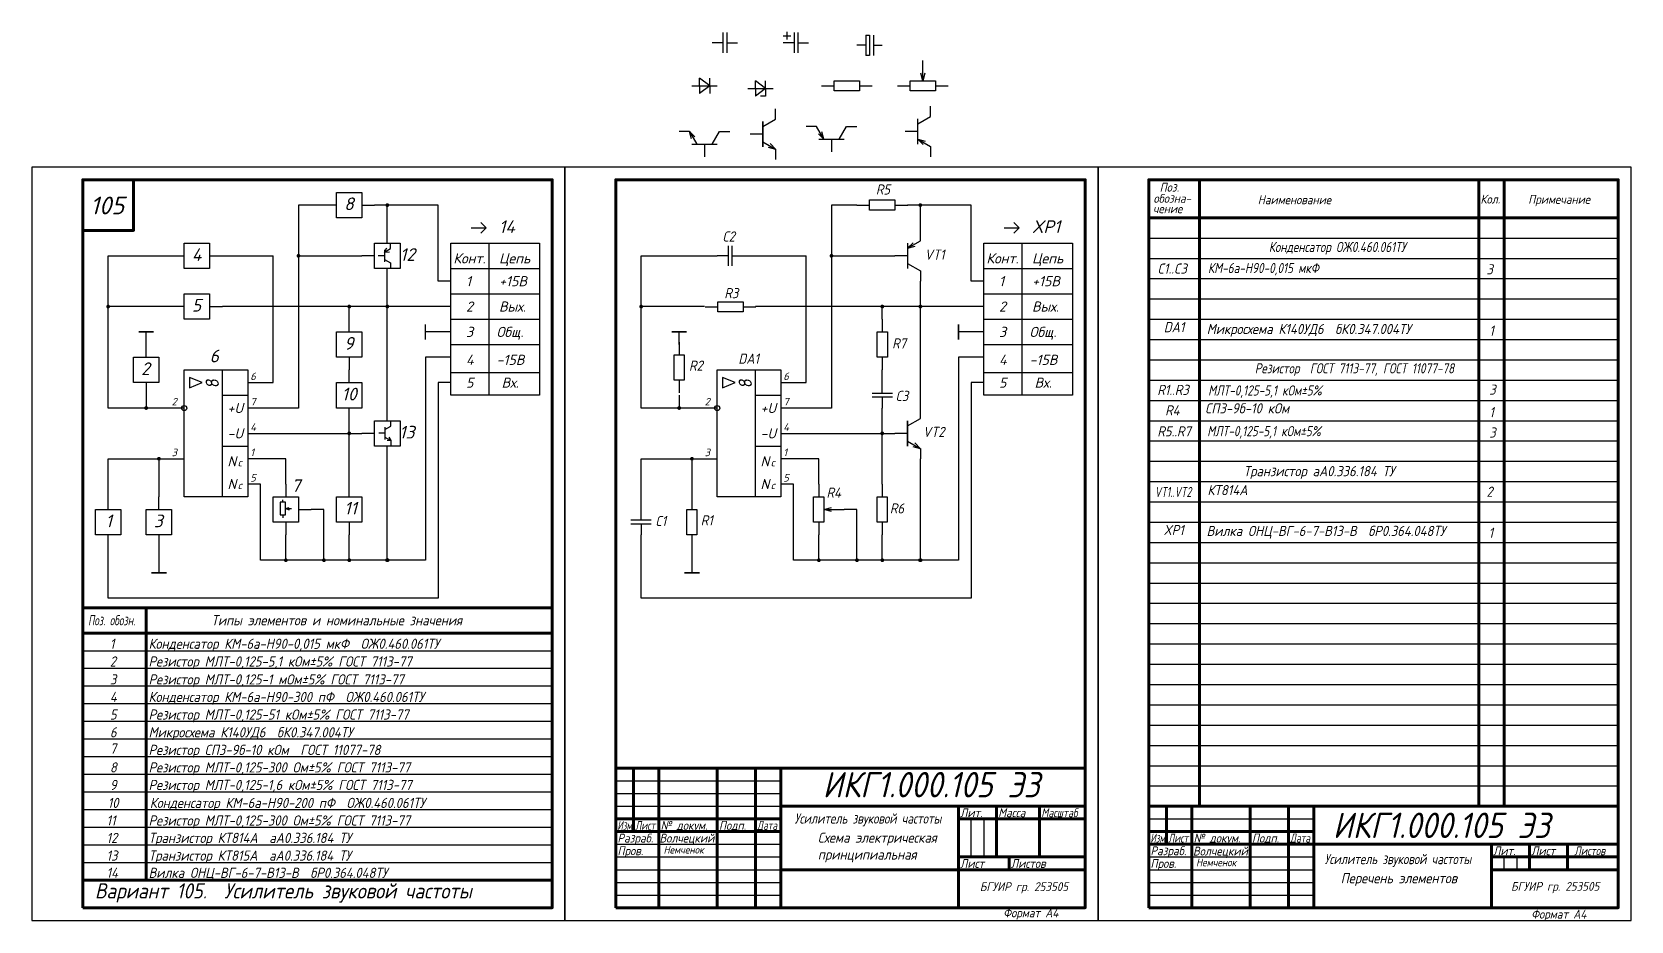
# Model space of a CAD drawing. Header units: millimetres. Extents: x -210 to 420, y 0 to 350.
import ezdxf

# ---------------------------------------------------------------- set-up
doc = ezdxf.new("R2010")
doc.units = ezdxf.units.MM
doc.header["$LTSCALE"] = 0.5
doc.layers.get('Defpoints').update_dxf_attribs({"color": 5})
doc.styles.get("Standard").update_dxf_attribs({"font": 'isocpeui.ttf', "width": 0.9, "height": 4})

# ---------------------------------------------------------------- blocks, each defined once
blk = doc.blocks.new('c')
at = {"lineweight": -3}
for p, q in [((4.25, 0), (0, 0)), ((4.25, 4), (4.25, -4)), ((5.75, 4), (5.75, -4)), ((5.75, 0), (10, 0))]:
    blk.add_line(p, q, dxfattribs=at)
blk = doc.blocks.new('c1')
at = {"lineweight": -3}
for p, q in [((0, 2.75), (3, 2.75)), ((4.25, 0), (0, 0)), ((1.5, 1.25), (1.5, 4.25)), ((4.25, 4), (4.25, -4)), ((5.75, 4), (5.75, -4)), ((5.75, 0), (10, 0))]:
    blk.add_line(p, q, dxfattribs=at)
blk = doc.blocks.new('c2')
at = {"lineweight": -3}
for p, q in [((3.5, 0), (0, 0)), ((3.5, 4), (3.5, -4)), ((3.5, 4), (5, 4)), ((5, 4), (5, -4)), ((6.5, 4), (6.5, -4)), ((6.5, 0), (10, 0)), ((5, -4), (3.5, -4))]:
    blk.add_line(p, q, dxfattribs=at)
blk = doc.blocks.new('r')
at = {"color": 7, "linetype": 'Continuous', "lineweight": 25}
for p, q in [((0, 0), (5, 0)), ((5, 0), (5, 2)), ((5, 2), (15, 2)), ((5, -2), (5, 0)), ((15, 2), (15, 0)), ((15, 0), (15, -2)), ((15, 0), (20, 0)), ((15, -2), (5, -2))]:
    blk.add_line(p, q, dxfattribs=at)
blk = doc.blocks.new('r1')
at = {"color": 7, "linetype": 'Continuous', "lineweight": -3}
for p, q in [((10, 2), (10, 10)), ((0, 0), (5, 0)), ((5, 0), (5, 2)), ((5, 2), (15, 2)), ((5, -2), (5, 0)), ((10, 2), (9.2, 5)), ((10.8, 5), (10, 2)), ((15, 2), (15, 0)), ((15, 0), (15, -2)), ((15, 0), (20, 0)), ((15, -2), (5, -2))]:
    blk.add_line(p, q, dxfattribs=at)
blk = doc.blocks.new('vd')
at = {"lineweight": -3}
for p, q in [((0, 0), (10, 0)), ((3, 0), (3, 3)), ((7, 0), (3, 3)), ((3, 0), (3, -3)), ((7, 0), (3, -3)), ((7, 0), (7, 3)), ((7, 0), (7, -3))]:
    blk.add_line(p, q, dxfattribs=at)
blk = doc.blocks.new('Vd1')
at = {"lineweight": -3}
for p, q in [((0, 0), (10, 0)), ((3, 0), (3, 3)), ((7, 0), (3, 3)), ((3, 0), (3, -3)), ((7, 0), (3, -3)), ((7, 0), (7, 3)), ((7, 0), (7, -3)), ((7, -3), (5, -3))]:
    blk.add_line(p, q, dxfattribs=at)
blk = doc.blocks.new('vt')
at = {"lineweight": -3}
for p, q in [((-6, 10), (-10, 10)), ((-3.85, 7.88), (-5.97, 10.01)), ((-5.2, 7.11), (-5.97, 10.01)), ((-5.97, 10.01), (-3.06, 4.96)), ((3, 5), (5.89, 10)), ((5.89, 10), (10, 10)), ((-5, 5), (5, 5)), ((0, 5), (0, 0))]:
    blk.add_line(p, q, dxfattribs=at)
blk = doc.blocks.new('vt_n')
at = {"lineweight": -3}
for p, q in [((10, 6), (10, 10)), ((10, 5.89), (10, 10)), ((5, 0), (0, 0)), ((5, 3), (10, 5.89)), ((5, 5), (5, -5)), ((5, -5), (5, 5)), ((5, 0), (5, -5)), ((5, 0), (5, -5)), ((5, -3.04), (9.94, -5.9)), ((7.04, -5.12), (9.94, -5.9)), ((7.82, -3.78), (9.94, -5.9)), ((10, -5.92), (10, -10)), ((10, -6), (10, -10))]:
    blk.add_line(p, q, dxfattribs=at)
blk = doc.blocks.new('vt1_p')
at = {"lineweight": -3}
for p, q in [((-5.89, 10), (-10, 10)), ((-3, 5), (-5.89, 10)), ((-3, 5), (-5.12, 7.12)), ((-3, 5), (-3.78, 7.9)), ((3, 5), (5.89, 10)), ((5.89, 10), (10, 10)), ((-5, 5), (5, 5)), ((0, 5), (0, 0))]:
    blk.add_line(p, q, dxfattribs=at)
blk = doc.blocks.new('vt1')
at = {"lineweight": -3}
for p, q in [((10, 5.89), (10, 10)), ((5, 0), (0, 0)), ((5, 3), (10, 5.89)), ((5, -5), (5, 5)), ((5, -3), (10, -5.89)), ((5, -3), (7.9, -3.78)), ((5, -3), (7.12, -5.12)), ((10, -5.89), (10, -10))]:
    blk.add_line(p, q, dxfattribs=at)
blk = doc.blocks.new('XP')
for p, q in [((0, 0), (6, 0)), ((6, 0), (3.88, 2.12)), ((3.88, -2.12), (6, 0))]:
    blk.add_line(p, q)
blk = doc.blocks.new('P3')
for p, q in [((0, 5), (0, 10)), ((-10, 0), (-5, 0)), ((-5, -5), (-5, 5)), ((-5, 5), (5, 5)), ((5, 5), (5, -5)), ((5, 0), (10, 0)), ((5, -5), (-5, -5))]:
    blk.add_line(p, q)
blk = doc.blocks.new('P2')
for p, q in [((-5, 0), (-10, 0)), ((-5, 5), (5, 5)), ((-5, -5), (-5, 5)), ((5, 5), (5, -5)), ((5, 0), (10, 0)), ((5, -5), (-5, -5))]:
    blk.add_line(p, q)
blk = doc.blocks.new('P1')
for p, q in [((-5, -5), (-5, 5)), ((-5, 5), (5, 5)), ((5, 5), (5, -5)), ((5, -5), (-5, -5))]:
    blk.add_line(p, q)
blk = doc.blocks.new('UZEL')
for p, q in [((0.02, 0.06), (-0.55, 0.06)), ((-0.49, 0.06), (0.02, 0.06)), ((0.02, 0.06), (0.02, 0.62)), ((0.02, 0.49), (0.02, 0.06)), ((0.02, 0.06), (0.52, 0.06)), ((0.02, 0.06), (0.02, -0.53)), ((0.52, 0.06), (0.02, 0.06))]:
    blk.add_line(p, q)
blk.add_circle((0.02, 0.06), 0.554)

msp = doc.modelspace()

# ---------------------------------------------------------------- linework, layer by layer
at = {"color": 7, "linetype": 'Continuous'}
for p, q in [((230, 292), (230, 277)), ((250, 292), (320, 292)), ((383, 292), (393, 292)), ((155, 45), (155, 40)), ((320, 45), (383, 45)), ((230, 35), (295, 35)), ((230, 30), (295, 30)), ((365, 30), (365, 25)), ((370, 20), (370, 25)), ((375, 25), (375, 20)), ((230, 5), (415, 5))]:
    msp.add_line(p, q, dxfattribs=at)
at = {"color": 7, "linetype": 'Continuous', "lineweight": 60}
for p, q in [((250, 292), (250, 45)), ((360, 45), (360, 292)), ((370, 292), (370, 45)), ((230, 277), (415, 277)), ((230, 277), (415, 277)), ((-190.08, 123.29), (-5.08, 123.29)), ((-165, 123.29), (-165, 15.92)), ((-190.08, 113.29), (-5.08, 113.29)), ((205, 60), (20, 60)), ((20, 5), (20, 60)), ((27, 60), (27, 35)), ((37, 5), (37, 60)), ((60, 60), (60, 5)), ((75, 5), (75, 60)), ((85, 60), (85, 5)), ((85, 45), (205, 45)), ((155, 5), (155, 45)), ((170, 45), (170, 25)), ((187, 25), (187, 45)), ((415, 45), (230, 45)), ((237, 45), (237, 30)), ((247, 5), (247, 45)), ((270, 45), (270, 5)), ((285, 5), (285, 45)), ((295, 45), (295, 5)), ((20, 40), (85, 40)), ((155, 40), (205, 40)), ((20, 35), (85, 35)), ((230, 35), (295, 35)), ((230, 30), (295, 30)), ((295, 30), (415, 30)), ((365, 5), (365, 30)), ((380, 30), (380, 20)), ((395, 20), (395, 30)), ((85, 20), (205, 20)), ((155, 25), (205, 25)), ((175, 20), (175, 25)), ((365, 25), (415, 25)), ((365, 20), (415, 20)), ((-190.08, 15.92), (-5.08, 15.92)), ((365, 5), (415, 5))]:
    msp.add_line(p, q, dxfattribs=at)
at = {"color": 7, "linetype": 'Continuous', "lineweight": 25}
for p, q in [((-105, 282), (-105, 202)), ((-95, 282), (-105, 282)), ((-50, 282), (-75, 282)), ((-70, 272), (-70, 282)), ((-50, 252), (-50, 282)), ((105, 282), (105, 202)), ((115, 282), (105, 282)), ((160, 282), (135, 282)), ((140, 272), (140, 282)), ((160, 252), (160, 282)), ((-71.16, 263.45), (-70.17, 265.12)), ((-71.16, 263.45), (-68.76, 264.83)), ((-68.76, 264.83), (-68.76, 266.81)), ((-45, 207), (-45, 267)), ((-45, 267), (-10, 267)), ((-30, 267), (-30, 207)), ((-10, 267), (-10, 207)), ((165, 207), (165, 267)), ((165, 267), (200, 267)), ((180, 267), (180, 207)), ((200, 267), (200, 207)), ((-180, 202), (-180, 262)), ((-180, 262), (-150, 262)), ((-140, 262), (-115, 262)), ((-115, 212), (-115, 262)), ((-105, 262), (-80, 262)), ((-71.16, 262.01), (-73.56, 262.01)), ((-71.16, 264.41), (-71.16, 259.61)), ((-71.16, 263.45), (-69.15, 263.6)), ((-71.16, 260.57), (-68.76, 259.18)), ((-68.76, 259.18), (-68.76, 257.21)), ((30, 202), (30, 262)), ((30, 262), (60, 262)), ((70, 262), (95, 262)), ((95, 212), (95, 262)), ((105, 262), (130, 262)), ((-45, 257), (-10, 257)), ((165, 257), (200, 257)), ((-70, 202), (-70, 252)), ((-45, 252), (-50, 252)), ((-45, 247), (-10, 247)), ((140, 202), (140, 252)), ((165, 252), (160, 252)), ((165, 247), (200, 247)), ((-155, 242), (-180, 242)), ((-45, 242), (-135, 242)), ((-85, 237), (-85, 242)), ((55, 242), (30, 242)), ((165, 242), (75, 242)), ((125, 237), (125, 242)), ((-45, 237), (-10, 237)), ((165, 237), (200, 237)), ((-165, 227), (-165, 232)), ((-45, 232), (-55, 232)), ((-45, 227), (-10, 227)), ((45, 227), (45, 232)), ((165, 232), (155, 232)), ((165, 227), (200, 227)), ((-45, 222), (-55, 222)), ((-55, 222), (-55, 142)), ((165, 222), (155, 222)), ((155, 222), (155, 142)), ((-150, 217), (-125, 217)), ((-150, 167), (-150, 217)), ((-135, 167), (-135, 217)), ((-125, 217), (-125, 167)), ((-85, 212), (-85, 217)), ((-45, 216), (-10, 216)), ((60, 217), (85, 217)), ((60, 167), (60, 217)), ((75, 167), (75, 217)), ((85, 217), (85, 167)), ((125, 212), (125, 217)), ((165, 216), (200, 216)), ((-148, 214), (-148, 210)), ((-143, 212), (-148, 214)), ((-148, 210), (-143, 212)), ((-125, 212), (-115, 212)), ((-45, 212), (-50, 212)), ((-50, 212), (-50, 127)), ((62, 214), (62, 210)), ((67, 212), (62, 214)), ((62, 210), (67, 212)), ((85, 212), (95, 212)), ((165, 212), (160, 212)), ((160, 212), (160, 127)), ((-150, 202), (-180, 202)), ((-165, 207), (-165, 202)), ((-135, 207), (-125, 207)), ((-105, 202), (-125, 202)), ((-85, 172), (-85, 202)), ((-10, 207), (-45, 207)), ((60, 202), (30, 202)), ((45, 207), (45, 202)), ((75, 207), (85, 207)), ((105, 202), (85, 202)), ((125, 172), (125, 202)), ((200, 207), (165, 207)), ((-68.59, 194.91), (-68.59, 196.83)), ((-68.59, 194.86), (-68.59, 196.83)), ((-125, 192), (-80, 192)), ((-70.99, 192.03), (-73.39, 192.03)), ((-71, 190.57), (-68.62, 189.2)), ((-70.99, 193.47), (-68.59, 194.86)), ((-70.99, 194.43), (-70.99, 189.63)), ((-70.08, 189.34), (-68.62, 189.2)), ((-69.4, 190.45), (-68.62, 189.2)), ((-68.59, 189.19), (-68.59, 187.23)), ((-68.59, 189.15), (-68.59, 187.23)), ((85, 192), (130, 192)), ((-135, 187), (-125, 187)), ((75, 187), (85, 187)), ((-180, 182), (-150, 182)), ((-180, 162), (-180, 182)), ((-160, 182), (-160, 167)), ((-110, 182), (-125, 182)), ((-110, 172), (-110, 182)), ((-70, 142), (-70, 182)), ((30, 182), (60, 182)), ((30, 162), (30, 182)), ((50, 182), (50, 167)), ((100, 182), (85, 182)), ((100, 172), (100, 182)), ((140, 142), (140, 182)), ((-120, 172), (-125, 172)), ((-120, 142), (-120, 172)), ((90, 172), (85, 172)), ((90, 142), (90, 172)), ((-125, 167), (-150, 167)), ((85, 167), (60, 167)), ((-95, 162), (-100, 162)), ((-95, 142), (-95, 162)), ((115, 162), (110, 162)), ((115, 142), (115, 162)), ((-180, 127), (-180, 152)), ((-110, 142), (-110, 152)), ((-85, 142), (-85, 152)), ((30, 127), (30, 152)), ((100, 142), (100, 152)), ((125, 142), (125, 152)), ((-160, 147), (-160, 137)), ((50, 147), (50, 137)), ((-55, 142), (-120, 142)), ((155, 142), (90, 142)), ((-50, 127), (-180, 127)), ((160, 127), (30, 127))]:
    msp.add_line(p, q, dxfattribs=at)
at = {"color": 7, "linetype": 'Continuous', "lineweight": -3}
for p, q in [((230, 269), (415, 269)), ((230, 261), (415, 261)), ((230, 253), (415, 253)), ((230, 245), (415, 245)), ((230, 237), (415, 237)), ((230, 229), (415, 229)), ((230, 221), (415, 221)), ((230, 213), (415, 213)), ((230, 205), (415, 205)), ((230, 197), (415, 197)), ((230, 189), (415, 189)), ((230, 181), (415, 181)), ((230, 173), (415, 173)), ((230, 165), (415, 165)), ((230, 157), (415, 157)), ((230, 149), (415, 149)), ((230, 141), (415, 141)), ((230, 133), (415, 133)), ((230, 125), (415, 125)), ((230, 117), (415, 117)), ((230, 109), (415, 109)), ((230, 101), (415, 101)), ((230, 93), (415, 93)), ((230, 85), (415, 85)), ((230, 77), (415, 77)), ((230, 69), (415, 69)), ((230, 61), (415, 61)), ((20, 55), (85, 55)), ((230, 53), (415, 53)), ((20, 50), (85, 50)), ((20, 45), (85, 45)), ((160, 25), (160, 40)), ((165, 40), (165, 25)), ((230, 40), (295, 40)), ((20, 30), (85, 30)), ((20, 25), (85, 25)), ((20, 20), (85, 20)), ((230, 25), (295, 25)), ((230, 20), (295, 20)), ((20, 15), (85, 15)), ((230, 15), (295, 15)), ((20, 10), (85, 10)), ((230, 10), (295, 10))]:
    msp.add_line(p, q, dxfattribs=at)
for p, q in [((-112.18, 164.83), (-112.18, 159.83)), ((-110.18, 164.83), (-112.18, 164.83)), ((-111.18, 164.83), (-111.18, 165.76)), ((-110.18, 159.83), (-110.18, 164.83)), ((-112.18, 159.83), (-110.18, 159.83)), ((-111.18, 159.83), (-111.18, 158.69)), ((-110.18, 162.33), (-108.68, 162.83)), ((-110.18, 162.33), (-107.76, 162.33)), ((-110.18, 162.33), (-108.68, 161.83)), ((-108.68, 161.83), (-110.18, 162.33))]:
    msp.add_line(p, q)
at = {"color": 7, "lineweight": 30}
for p, q in [((-190.08, 106.33), (-5.08, 106.33)), ((-190.08, 99.38), (-5.08, 99.38)), ((-190.08, 92.42), (-5.08, 92.42)), ((-190.08, 85.47), (-5.08, 85.47)), ((-190.08, 78.51), (-5.08, 78.51)), ((-190.08, 71.56), (-5.08, 71.56)), ((-190.08, 64.6), (-5.08, 64.6)), ((-190.08, 57.65), (-5.08, 57.65)), ((-190.08, 50.69), (-5.08, 50.69)), ((-190.08, 43.74), (-5.08, 43.74)), ((-190.08, 36.79), (-5.08, 36.79)), ((-190.08, 29.83), (-5.08, 29.83)), ((-190.08, 22.88), (-5.08, 22.88))]:
    msp.add_line(p, q, dxfattribs=at)
at = {"color": 7, "linetype": 'Continuous', "lineweight": 60}
for points in [[(-190, 5), (-5, 5), (-5, 292), (-190, 292)], [(-190, 292), (-170, 292), (-170, 272), (-190, 272)], [(20, 5), (205, 5), (205, 292), (20, 292)], [(230, 5), (415, 5), (415, 292), (230, 292)]]:
    msp.add_lwpolyline(points, close=True, dxfattribs=at)
at = {"const_width": 0.75}
for points in [[(-70.36, 282, 1), (-69.61, 282, 1)], [(139.64, 282, 1), (140.39, 282, 1)], [(-105.38, 262, 1), (-104.63, 262, 1)], [(104.62, 262, 1), (105.37, 262, 1)], [(-180.36, 242, 1), (-179.61, 242, 1)], [(-85.38, 242, 1), (-84.63, 242, 1)], [(-70.36, 242, 1), (-69.61, 242, 1)], [(29.64, 242, 1), (30.39, 242, 1)], [(124.62, 242, 1), (125.37, 242, 1)], [(139.64, 242, 1), (140.39, 242, 1)], [(-165.38, 202, 1), (-164.63, 202, 1)], [(44.62, 202, 1), (45.37, 202, 1)], [(-85.38, 192, 1), (-84.63, 192, 1)], [(124.62, 192, 1), (125.37, 192, 1)], [(-160.36, 182, 1), (-159.61, 182, 1)], [(49.64, 182, 1), (50.39, 182, 1)], [(-110.36, 142, 1), (-109.61, 142, 1)], [(-95.36, 142, 1), (-94.61, 142, 1)], [(-85.36, 142, 1), (-84.61, 142, 1)], [(-70.36, 142, 1), (-69.61, 142, 1)], [(99.64, 142, 1), (100.39, 142, 1)], [(114.64, 142, 1), (115.39, 142, 1)], [(124.64, 142, 1), (125.39, 142, 1)], [(139.64, 142, 1), (140.39, 142, 1)]]:
    msp.add_lwpolyline(points, format="xyb", close=True, dxfattribs=at)
at = {"color": 7, "linetype": 'Continuous', "lineweight": 60, "const_width": 0.6}
for points in [[(-55, 235), (-55, 229)], [(155, 235), (155, 229)], [(-168, 232), (-162, 232)], [(42, 232), (48, 232)], [(-163, 137), (-157, 137)], [(47, 137), (53, 137)]]:
    msp.add_lwpolyline(points, dxfattribs=at)
at = {"color": 7, "linetype": 'Continuous', "lineweight": 25}
for centre in [(-150, 202), (60, 202)]:
    msp.add_circle(centre, 1, dxfattribs=at)
at = {"layer": 'Defpoints'}
for points in [[(-210, 0), (0, 0), (0, 297), (-210, 297)], [(0, 0), (210, 0), (210, 297), (0, 297)], [(210, 0), (420, 0), (420, 297), (210, 297)]]:
    msp.add_lwpolyline(points, close=True, dxfattribs=at)

# ---------------------------------------------------------------- block references
for name, p in [('c', (58, 346)), ('c1', (86, 346)), ('c2', (115, 345)), ('r1', (131, 329)), ('vd', (50, 329)), ('Vd1', (72, 328)), ('r', (101, 329)), ('vt_n', (73, 310)), ('vt1', (134, 311)), ('vt', (55, 301)), ('vt1_p', (105, 303)), ('r', (115.01, 282.01)), ('c', (60, 262)), ('r', (55.23, 241.89)), ('vt_n', (130, 192))]:
    msp.add_blockref(name, p)
at = {"color": 7, "linetype": 'Continuous', "lineweight": 25}
for name, p in [('P2', (-85, 282)), ('XP', (-37, 273)), ('XP', (173, 273)), ('P1', (-145, 262)), ('P2', (-145, 242)), ('P1', (-85, 207)), ('P1', (-180, 157)), ('UZEL', (-70, 142)), ('UZEL', (140, 142))]:
    msp.add_blockref(name, p, dxfattribs=at)
for name, p, rotation in [('P3', (-70, 262), 90), ('P2', (-85, 227), 90), ('P2', (-165, 217), 90), ('P3', (-70, 192), 90), ('P3', (-110, 162), 270), ('P2', (-85, 162), 90), ('P2', (-160, 157), 90)]:
    msp.add_blockref(name, p, dxfattribs=dict(at, rotation=rotation))
for name, p, rotation in [('vt1_p', (130, 262), 270), ('r', (125, 237), 270), ('r', (44.99, 228), 270), ('c', (125, 212), 270.0000038652266), ('r1', (99.96, 172), 270), ('r', (124.95, 172), 270), ('r', (50, 167), 270.0000009218312), ('c', (30, 162), 270)]:
    msp.add_blockref(name, p, dxfattribs=dict(rotation=rotation))

# ---------------------------------------------------------------- texts
for s, width, p in [('R5', 0.9, (122.48, 286.15)), ('С2', 0.9, (62.09, 267.63)), ('VT1', 0.9, (141.69, 260.47)), ('C1..C3', 0.9, (233.39, 254.96)), ('3', 0.9, (363.05, 254.69)), ('R3', 0.9, (62.78, 245.29)), ('DA1', 0.9, (235.92, 231.88)), ('1', 0.9, (364.17, 230.51)), ('R7', 0.9, (128.89, 225.45)), ('R2', 0.9, (48.87, 216.71)), ('DA1', 0.9, (68.3, 219.45)), ('С3', 0.9, (130.32, 204.77)), ('R1..R3', 0.9, (233.37, 207.15)), ('3', 0.9, (364.17, 207.25)), ('R4', 0.9, (236.45, 199.08)), ('1', 0.9, (364.17, 198.34)), ('VT2', 0.9, (141, 190.58)), ('R5..R7', 0.9, (233.37, 190.8)), ('3', 0.9, (364.17, 190.34)), ('R4', 0.9, (103.03, 166.65)), ('VT1..VT2', 0.7, (232.37, 166.89)), ('2', 0.9, (363.05, 167)), ('R6', 0.9, (127.99, 160.42)), ('С1', 0.9, (35.69, 155.46)), ('R1', 0.9, (53.48, 155.74)), ('XP1', 0.9, (235.8, 151.9)), ('1', 0.9, (363.89, 150.83))]:
    msp.add_text(s, height=4, dxfattribs=dict(width=width)).set_placement(p)
at = {"color": 7, "linetype": 'Continuous', "lineweight": -3}
for s, width, p in [('Поз.', 0.9, (234.3, 287.28)), ('обозна-', 0.9, (231.87, 282.9)), ('Наименование', 0.9, (272.95, 282.33)), ('Кол.', 0.9, (360.67, 282.59)), ('Примечание', 0.9, (379.48, 282.48)), ('чение', 0.9, (231.66, 278.8)), ('Лит.', 0.9, (155.67, 40.7)), ('Масса', 0.9, (170.67, 40.7)), ('Масштаб', 0.8, (187.67, 40.7)), ('Изм.', 0.7, (20.67, 35.7)), ('Лист', 0.75, (27.67, 35.7)), ('№ докум.', 0.9, (37.67, 35.7)), ('Подп.', 0.9, (60.67, 35.7)), ('Дата', 0.75, (75.67, 35.7)), ('Разраб.', 0.9, (20.67, 30.7)), ('Волчецкий', 0.9, (37.23, 30.69)), ('Изм.', 0.7, (230.67, 30.7)), ('Лист', 0.75, (237.67, 30.7)), ('№ докум.', 0.9, (247.67, 30.7)), ('Подп.', 0.9, (270.67, 30.7)), ('Дата', 0.75, (285.67, 30.7)), ('Пров.', 0.9, (20.67, 25.7)), ('Разраб.', 0.9, (230.67, 25.7)), ('Волчецкий', 0.9, (247.43, 25.56)), ('Лит.', 0.9, (365.67, 25.7)), ('Лист', 0.9, (380.67, 25.7)), ('Листов', 0.8, (397.67, 25.7)), ('Лист', 0.9, (155.67, 20.7)), ('Листов', 0.9, (175.67, 20.7)), ('Пров.', 0.9, (230.67, 20.7)), ('БГУИР гр. 253505', 0.9, (163.43, 11.56)), ('БГУИР гр. 253505', 0.9, (372.72, 11.67))]:
    msp.add_text(s, height=3.5, dxfattribs=dict(at, width=width)).set_placement(p)
at = {"color": 7, "linetype": 'Continuous', "lineweight": 40}
for s, height, p in [('105', 7, (-187.08, 278.35)), ('12', 5, (-65, 260)), ('13', 5, (-65.31, 189.97))]:
    msp.add_text(s, height=height, dxfattribs=at).set_placement(p)
at = {"color": 7, "linetype": 'Continuous', "lineweight": 25}
for s, height, p in [('8', 5, (-87, 280)), ('14', 5, (-26, 271)), ('XP1', 5, (184, 271)), ('4', 5, (-147, 260)), ('Конт.', 4, (-44, 259)), ('Цепь', 4, (-26, 259)), ('Конт.', 4, (166, 259)), ('Цепь', 4, (184, 259)), ('1', 4, (-39, 250)), ('+15В', 4, (-26, 250)), ('1', 4, (171, 250)), ('+15В', 4, (184, 250)), ('5', 5, (-147, 240)), ('2', 4, (-39, 240)), ('Вых.', 4, (-26, 240)), ('2', 4, (171, 240)), ('Вых.', 4, (184, 240)), ('3', 4, (-39, 230)), ('Общ.', 4, (-27, 230)), ('3', 4, (171, 230)), ('Общ.', 4, (183, 230)), ('9', 5, (-87, 225)), ('6', 5, (-140, 220)), ('4', 4, (-39, 219)), ('-15B', 4, (-27, 219)), ('4', 4, (171, 219)), ('-15B', 4, (183, 219)), ('2', 5, (-167, 215)), ('6', 3, (-124, 213)), ('6', 3, (86, 213)), ('10', 5, (-88, 205)), ('5', 4, (-39, 210)), ('Вх.', 4, (-25, 210)), ('5', 4, (171, 210)), ('Вх.', 4, (185, 210)), ('2', 3, (-155, 203)), ('+U', 4, (-133, 200)), ('7', 3, (-124, 203)), ('2', 3, (55, 203)), ('+U', 4, (77, 200)), ('7', 3, (86, 203)), ('4', 3, (-124, 193)), ('4', 3, (86, 193)), ('-U', 4, (-133, 190)), ('-U', 4, (77, 190)), ('3', 3, (-155, 183)), ('N', 4, (-133, 179)), ('1', 3, (-124, 183)), ('3', 3, (55, 183)), ('N', 4, (77, 179)), ('1', 3, (86, 183)), ('c', 3, (-129, 179)), ('c', 3, (81, 179)), ('N', 4, (-133, 170)), ('c', 3, (-129, 170)), ('5', 3, (-124, 173)), ('7', 5, (-107.81, 168.9)), ('N', 4, (77, 170)), ('c', 3, (81, 170)), ('5', 3, (86, 173)), ('11', 5, (-87, 160)), ('1', 5, (-181, 155)), ('3', 5, (-162, 155))]:
    msp.add_text(s, height=height, dxfattribs=at).set_placement(p)
at = {"color": 7}
for s, width, p in [('Конденсатор ОЖ0.460.061ТУ', 0.8, (277.31, 263.48)), (' КМ-6а-Н90-0,015 мкФ  ', 0.8, (251.29, 255.18)), ('Микросхема К140УД6  бК0.347.004ТУ', 0.9, (252.85, 231.15)), ('Резистор  ГОСТ 7113-77, ГОСТ 11077-78', 0.8, (271.78, 215.66)), (' МЛТ-0,125-5,1 кОм%%P5%%% ', 0.8, (251.36, 206.92)), ('СП3-9б-10 кОм', 0.9, (252.24, 199.88)), (' МЛТ-0,125-5,1 кОм%%P5%%% ', 0.8, (250.99, 190.88)), ('Транзистор аА0.336.184 ТУ', 0.9, (267.37, 175.11)), ('КТ814А', 0.9, (253.11, 167.63)), ('Вилка ОНЦ-ВГ-6-7-В13-В  бР0.364.048ТУ', 0.9, (252.79, 151.54)), ('Поз. обозн.', 0.7, (-187.9, 116.33)), ('Типы элементов и номинальные значения', 0.9, (-139.29, 116.33)), ('1', 0.9, (-179.29, 107.06)), ('Конденсатор КМ-6а-Н90-0,015 мкФ  ОЖ0.460.061ТУ', 0.9, (-164.05, 107.06)), ('2', 0.9, (-179.33, 100.08)), ('Резистор МЛТ-0,125-5,1 кОм%%p5% ГОСТ 7113-77', 0.9, (-164.09, 100.08)), ('3', 0.9, (-179.29, 93.01)), ('Резистор МЛТ-0,125-1 мОм%%p5% ГОСТ 7113-77', 0.9, (-164.05, 93.01)), ('4', 0.9, (-179.29, 86.11)), ('Конденсатор КМ-6а-Н90-300 пФ  ОЖ0.460.061ТУ', 0.9, (-164.05, 86.11)), ('5', 0.9, (-179.29, 79.16)), ('Резистор МЛТ-0,125-51 кОм%%p5% ГОСТ 7113-77', 0.9, (-164.05, 79.16)), ('6', 0.9, (-179.29, 72.17)), ('Микросхема К140УД6  бК0.347.004ТУ', 0.9, (-164.05, 72.17)), ('7', 0.9, (-179.29, 65.75)), ('Резистор СП3-9б-10 кОм  ГОСТ 11077-78', 0.9, (-164.05, 65.23)), ('8', 0.9, (-179.29, 58.32)), ('Резистор МЛТ-0,125-300 Ом%%p5% ГОСТ 7113-77', 0.9, (-164.05, 58.32)), ('9', 0.9, (-179.29, 51.41)), ('Резистор МЛТ-0,125-1,6 кОм%%p5% ГОСТ 7113-77', 0.9, (-164.05, 51.41)), ('10', 0.9, (-180.17, 44.33)), ('Конденсатор КМ-6а-Н90-200 пФ  ОЖ0.460.061ТУ', 0.9, (-163.58, 44.33)), ('11', 0.9, (-180.64, 37.39)), ('Резистор МЛТ-0,125-300 Ом%%p5% ГОСТ 7113-77', 0.9, (-164.05, 37.39)), ('12', 0.9, (-180.64, 30.53)), ('Транзистор КТ814А  аА0.336.184 ТУ', 0.9, (-164.05, 30.53)), ('13', 0.9, (-180.64, 23.55)), ('Транзистор КТ815А  аА0.336.184 ТУ', 0.9, (-164.05, 23.55)), ('14', 0.9, (-180.64, 16.76)), ('Вилка ОНЦ-ВГ-6-7-В13-В  бР0.364.048ТУ', 0.9, (-164.05, 16.76))]:
    msp.add_text(s, height=4, dxfattribs=dict(at, width=width)).set_placement(p)
at = {"color": 7, "linetype": 'Continuous', "lineweight": 25}
for p in [(-135.97, 210.03), (74.03, 210.03)]:
    msp.add_text('8', height=5, rotation=103.04655, dxfattribs=at).set_placement(p)
at = {"color": 7, "linetype": 'Continuous', "lineweight": 40}
for s, height, width, p in [('Усилитель звуковой частоты', 4, 0.8, (90.47, 38.17)), ('Усилитель звуковой частоты', 4, 0.8, (299.24, 22.17)), ('Вариант 105.  Усилитель звуковой частоты', 6, 0.9, (-185.21, 8.64))]:
    msp.add_text(s, height=height, dxfattribs=dict(at, width=width)).set_placement(p)
at = {"color": 7, "linetype": 'Continuous', "lineweight": 70, "width": 0.9}
msp.add_text('Формат А4', height=3.5, dxfattribs=at).set_placement((172.66, 1.2))
at = {"lineweight": -3, "width": 0.9}
msp.add_text('Формат А4', height=3.5, dxfattribs=at).set_placement((380.67, 0.7))
at = {"attachment_point": 1}
for s, insert, char_height, width in [('ИКГ1.000.105 Э3', (101.52, 58.52), 10, 120), ('ИКГ1.000.105 Э3', (302.52, 42.49), 10, 120), ('Схема электрическая принципиальная', (99.62, 34.64), 4, 70), ('Перечень элементов', (305.62, 18.64), 4, 70)]:
    msp.add_mtext(s, dxfattribs=dict(at, insert=insert, char_height=char_height, width=width))
at = {"char_height": 3, "attachment_point": 1}
for insert in [(38.84, 29.36), (248.65, 24.35)]:
    msp.add_mtext('Немченок', dxfattribs=dict(at, insert=insert))

doc.saveas('drawing.dxf')
